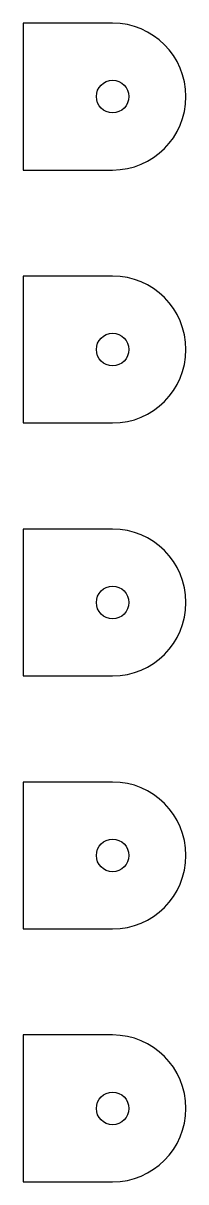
# Model space of a CAD drawing. Header units: metres. Extents: x 251 to 451, y 70 to 1490.
import ezdxf

# ---------------------------------------------------------------- set-up
doc = ezdxf.new("R2010")
doc.units = ezdxf.units.M

msp = doc.modelspace()

# ---------------------------------------------------------------- linework, layer by layer
at = {"layer": 'PARAMETRIX'}
for p, q in [((360.9539, 1490), (250.9539, 1490)), ((250.9539, 1490), (250.9539, 1310)), ((250.9539, 1310), (360.9539, 1310)), ((360.9539, 1180), (250.9539, 1180)), ((250.9539, 1180), (250.9539, 1000)), ((250.9539, 1000), (360.9539, 1000)), ((360.9539, 870), (250.9539, 870)), ((250.9539, 870), (250.9539, 690)), ((250.9539, 690), (360.9539, 690)), ((360.9539, 560), (250.9539, 560)), ((250.9539, 560), (250.9539, 380)), ((250.9539, 380), (360.9539, 380)), ((360.9539, 250), (250.9539, 250)), ((250.9539, 250), (250.9539, 70)), ((250.9539, 70), (360.9539, 70))]:
    msp.add_line(p, q, dxfattribs=at)
for centre in [(360.9539, 1400), (360.9539, 1090), (360.9539, 780), (360.9539, 470), (360.9539, 160)]:
    msp.add_circle(centre, 20, dxfattribs=at)
for centre in [(360.9539, 1400), (360.9539, 1090), (360.9539, 780), (360.9539, 470), (360.9539, 160)]:
    msp.add_arc(centre, 90, 270, 90, dxfattribs=at)

doc.saveas('drawing.dxf')
